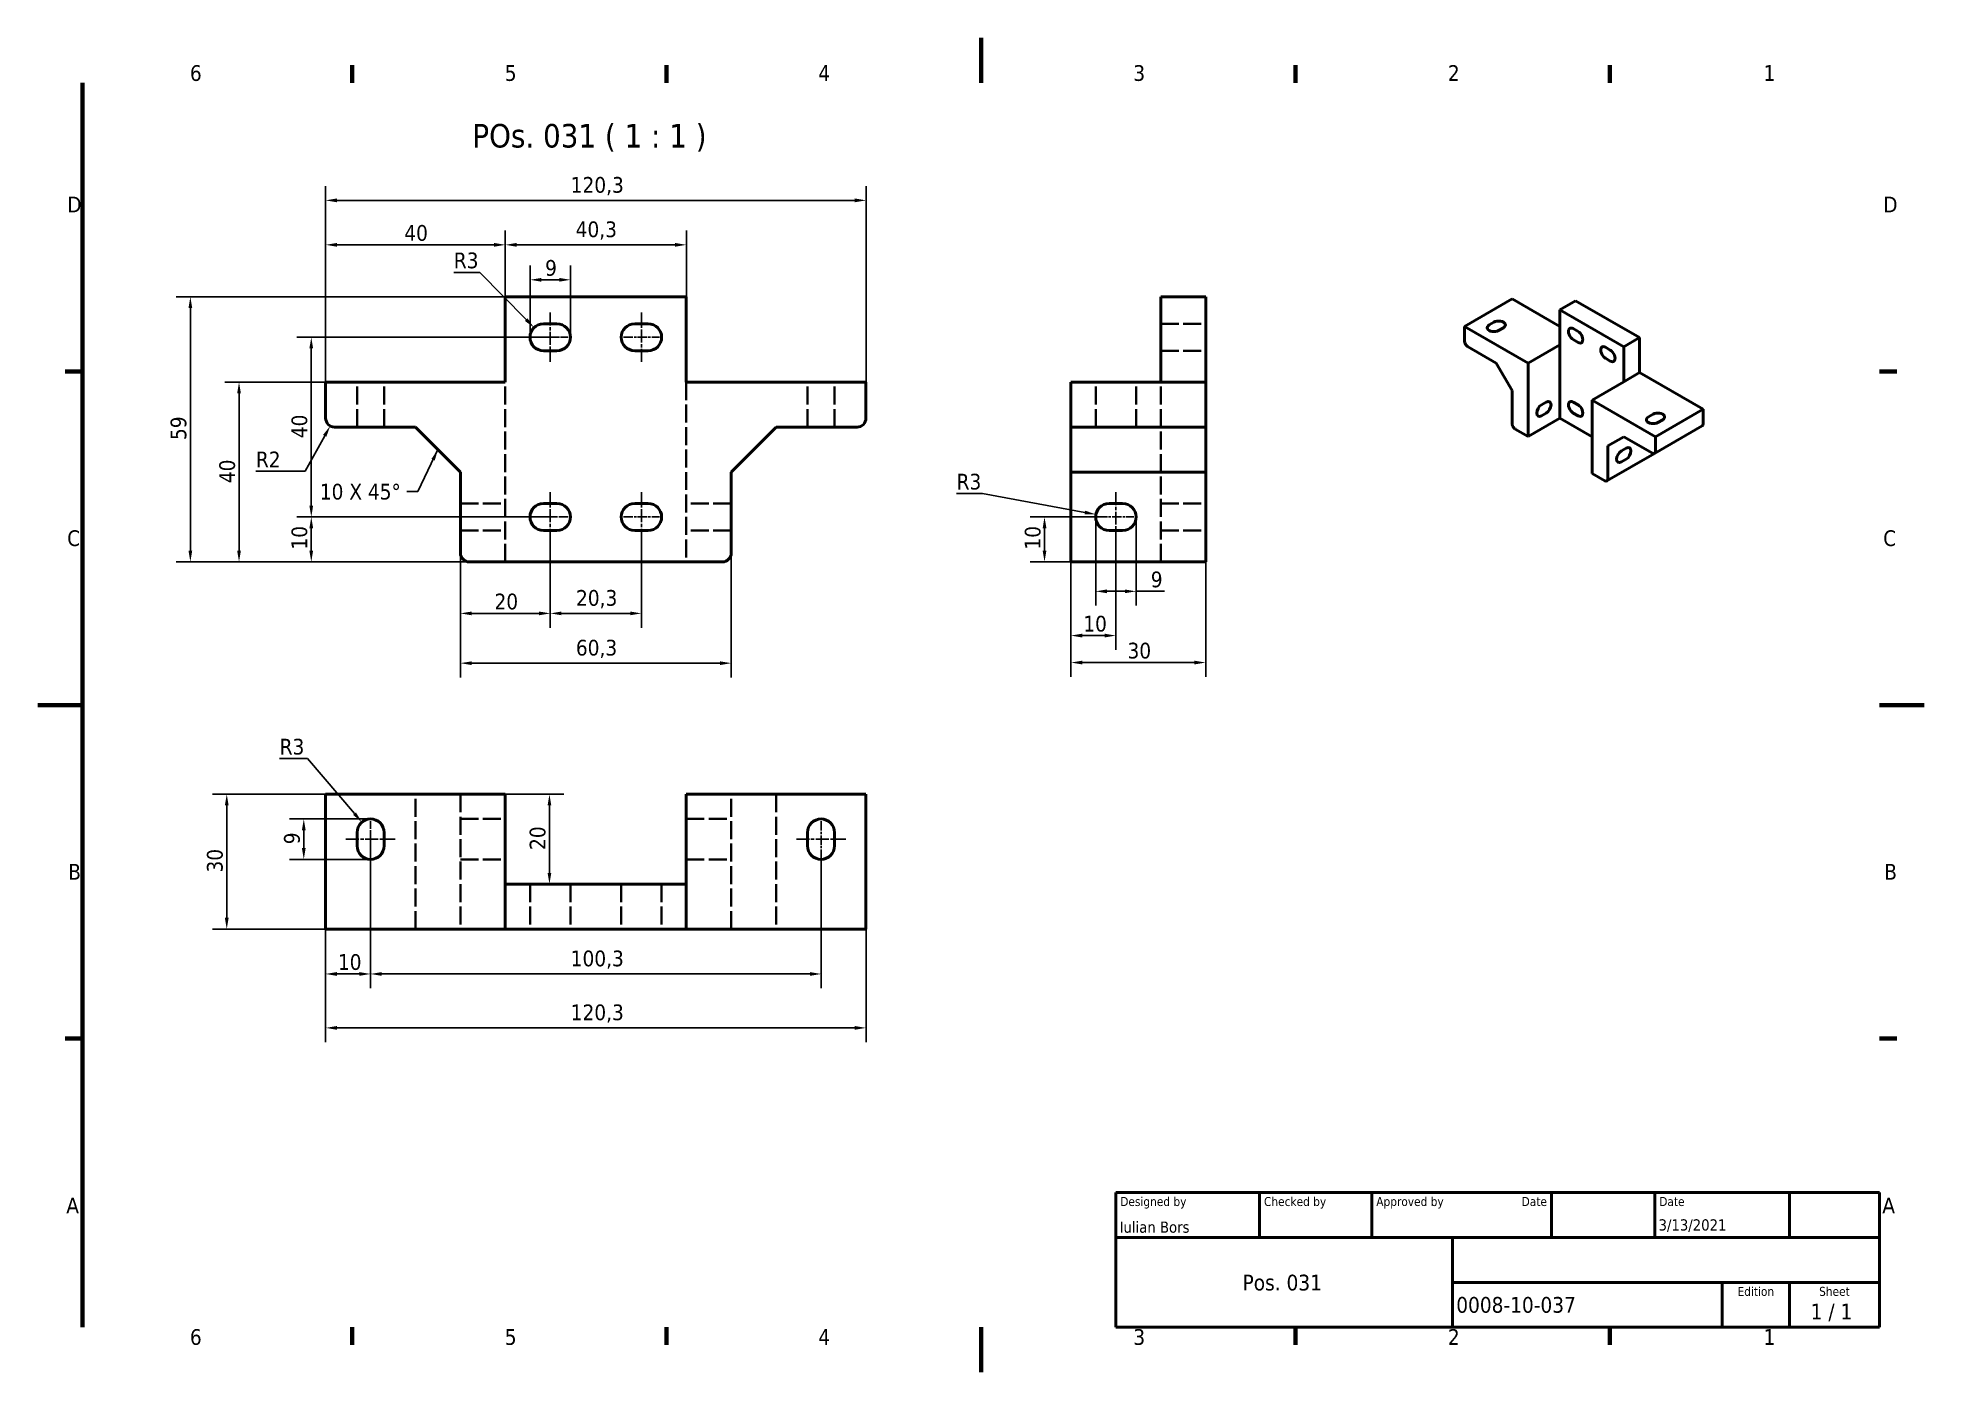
# Model space of a CAD drawing. Header units: millimetres. Extents: x 0 to 420, y 0 to 297.
import ezdxf
from ezdxf.enums import TextEntityAlignment as Align

# ---------------------------------------------------------------- set-up
doc = ezdxf.new("R2010")
doc.units = ezdxf.units.MM
doc.linetypes.add('CHAIN', pattern=[0.3543, 0.2362, -0.0295, 0.0591, -0.0295])
doc.linetypes.add('DASHED', pattern=[0.2068, 0.1655, -0.0413])
for name, color, linetype, lineweight in [('Border (ISO)', 7, 'Continuous', 70), ('Centerline (ISO)', 7, 'Continuous', 25), ('Dimension (ISO)', 7, 'Continuous', 25), ('Hidden (ISO)', 7, 'DASHED', 35), ('Symbol (ISO)', 7, 'Continuous', 25), ('Title (ISO)', 7, 'Continuous', 50), ('Visible (ISO)', 7, 'Continuous', 50)]:
    doc.layers.add(name, color=color, linetype=linetype, lineweight=lineweight)
doc.styles.add('Note Text (ISO)', font='tahoma.ttf')
doc.styles.add('Text Style39', font='tahoma.ttf')
doc.styles.add('Text Style41', font='tahoma.ttf')
doc.styles.add('Text Style45', font='tahoma.ttf')
doc.dimstyles.new('Default - Method 1b (ISO)', dxfattribs={"dimtxt": 3.5, "dimasz": 2.5, "dimexe": 3.175, "dimexo": 0, "dimgap": 0.762, "dimtad": 1, "dimtoh": 1, "dimrnd": 1e-08, "dimtxsty": 'Note Text (ISO)', "dimcen": 0.09, "dimdle": 10, "dimclrd": 256, "dimclre": 256, "dimclrt": 256, "dimazin": 2, "dimtfac": 1, "dimtmove": 0, "dimatfit": 3, "dimfxl": 0, "dimtolj": 1, "dimlwd": -1, "dimlwe": -1, "dimarcsym": 0})
doc.dimstyles.new('Default - Method 2b (ISO)$7', dxfattribs={"dimtxt": 3.5, "dimasz": 2.5, "dimexe": 3.175, "dimexo": 0, "dimgap": 0.762, "dimtad": 1, "dimtih": 1, "dimtoh": 1, "dimrnd": 1e-08, "dimtxsty": 'Note Text (ISO)', "dimcen": 0.09, "dimdle": 10, "dimclrd": 256, "dimclre": 256, "dimclrt": 256, "dimazin": 2, "dimtfac": 1, "dimtmove": 0, "dimatfit": 3, "dimfxl": 0, "dimtolj": 1, "dimlwd": -1, "dimlwe": -1, "dimarcsym": 0})

# ---------------------------------------------------------------- blocks, each defined once
blk = doc.blocks.new('Borders Default Border')
at = {"layer": 'Border (ISO)'}
for p, q in [((70, 287), (70, 290.9)), ((140, 287), (140, 290.9)), ((280, 287), (280, 290.9)), ((350, 287), (350, 290.9)), ((10, 222.75), (6.1, 222.75)), ((410, 222.75), (413.9, 222.75)), ((10, 74.25), (6.1, 74.25)), ((410, 74.25), (413.9, 74.25)), ((70, 10), (70, 6.1)), ((140, 10), (140, 6.1)), ((280, 10), (280, 6.1)), ((350, 10), (350, 6.1))]:
    blk.add_line(p, q, dxfattribs=at)
at = {"layer": 'Border (ISO)', "flags": 128}
for points in [[(210, 297), (210, 287)], [(10, 10), (10, 287)], [(0, 148.5), (10, 148.5)], [(420, 148.5), (410, 148.5)], [(210, 0), (210, 10)]]:
    blk.add_lwpolyline(points, dxfattribs=at)
at = {"layer": 'Border (ISO)', "char_height": 3.5, "attachment_point": 7, "style": 'Note Text (ISO)'}
for s, insert in [('6', (33.88, 287.33)), ('5', (103.98, 287.33)), ('4', (173.78, 287.4)), ('3', (243.91, 287.33)), ('2', (313.94, 287.4)), ('1', (384.21, 287.4)), ('D', (6.57, 258.13)), ('D', (410.87, 258.13)), ('C', (6.56, 183.81)), ('C', (410.86, 183.81)), ('B', (6.78, 109.63)), ('B', (411.08, 109.63)), ('A', (6.36, 35.38)), ('A', (410.66, 35.38)), ('6', (33.88, 6.03)), ('5', (103.98, 6.03)), ('4', (173.78, 6.1)), ('3', (243.91, 6.03)), ('2', (313.94, 6.1)), ('1', (384.21, 6.1))]:
    blk.add_mtext(s, dxfattribs=dict(at, insert=insert))
blk = doc.blocks.new('*D5')
at = {"layer": 'Defpoints', "color": 0}
for p in [(64.1, 128.64), (42.08, 98.64), (64.1, 98.64)]:
    blk.add_point(p, dxfattribs=at)
at = {"layer": 'Dimension (ISO)'}
for p, q in [((64.1, 128.64), (38.9, 128.64)), ((42.08, 126.14), (42.08, 101.14)), ((64.1, 98.64), (38.9, 98.64))]:
    blk.add_line(p, q, dxfattribs=at)
for points in [[(41.66, 126.14), (42.5, 126.14), (42.08, 128.64)], [(41.66, 101.14), (42.5, 101.14), (42.08, 98.64)]]:
    blk.add_solid(points, dxfattribs=at)
at = {"layer": 'Dimension (ISO)', "insert": (37.67, 111.22), "char_height": 3.5, "attachment_point": 1, "rotation": 90, "style": 'Note Text (ISO)'}
blk.add_mtext('\\A1;30', dxfattribs=at)
blk = doc.blocks.new('*D6')
at = {"layer": 'Defpoints', "color": 0}
for p in [(64.1, 98.64), (184.4, 98.64), (184.4, 76.64)]:
    blk.add_point(p, dxfattribs=at)
at = {"layer": 'Dimension (ISO)'}
for p, q in [((64.1, 98.64), (64.1, 73.47)), ((184.4, 98.64), (184.4, 73.47)), ((66.6, 76.64), (181.9, 76.64))]:
    blk.add_line(p, q, dxfattribs=at)
for points in [[(66.6, 77.06), (66.6, 76.22), (64.1, 76.64)], [(181.9, 77.06), (181.9, 76.22), (184.4, 76.64)]]:
    blk.add_solid(points, dxfattribs=at)
at = {"layer": 'Dimension (ISO)', "insert": (118.66, 81.85), "char_height": 3.5, "attachment_point": 1, "style": 'Note Text (ISO)'}
blk.add_mtext('\\A1;120,3', dxfattribs=at)
blk = doc.blocks.new('*D7')
at = {"layer": 'Defpoints', "color": 0}
for p in [(74.1, 120.14), (64.1, 98.64), (74.1, 88.64)]:
    blk.add_point(p, dxfattribs=at)
at = {"layer": 'Dimension (ISO)'}
for p, q in [((74.1, 120.14), (74.1, 85.47)), ((64.1, 98.64), (64.1, 85.47)), ((66.6, 88.64), (71.6, 88.64))]:
    blk.add_line(p, q, dxfattribs=at)
for points in [[(66.6, 89.06), (66.6, 88.22), (64.1, 88.64)], [(71.6, 89.06), (71.6, 88.22), (74.1, 88.64)]]:
    blk.add_solid(points, dxfattribs=at)
at = {"layer": 'Dimension (ISO)', "insert": (66.83, 93.05), "char_height": 3.5, "attachment_point": 1, "style": 'Note Text (ISO)'}
blk.add_mtext('\\A1;10', dxfattribs=at)
blk = doc.blocks.new('*D8')
at = {"layer": 'Defpoints', "color": 0}
for p in [(74.1, 120.14), (174.4, 114.64), (174.4, 88.64)]:
    blk.add_point(p, dxfattribs=at)
at = {"layer": 'Dimension (ISO)'}
for p, q in [((74.1, 120.14), (74.1, 85.47)), ((174.4, 114.64), (174.4, 85.47)), ((76.6, 88.64), (171.9, 88.64))]:
    blk.add_line(p, q, dxfattribs=at)
for points in [[(76.6, 89.06), (76.6, 88.22), (74.1, 88.64)], [(171.9, 89.06), (171.9, 88.22), (174.4, 88.64)]]:
    blk.add_solid(points, dxfattribs=at)
at = {"layer": 'Dimension (ISO)', "insert": (118.66, 93.85), "char_height": 3.5, "attachment_point": 1, "style": 'Note Text (ISO)'}
blk.add_mtext('\\A1;100,3', dxfattribs=at)
blk = doc.blocks.new('*D9')
at = {"layer": 'Defpoints', "color": 0}
for p in [(104.1, 128.64), (113.92, 108.64), (113.92, 108.64)]:
    blk.add_point(p, dxfattribs=at)
at = {"layer": 'Dimension (ISO)'}
for p, q in [((104.1, 128.64), (117.1, 128.64)), ((113.92, 126.14), (113.92, 111.14))]:
    blk.add_line(p, q, dxfattribs=at)
for points in [[(113.51, 126.14), (114.34, 126.14), (113.92, 128.64)], [(113.51, 111.14), (114.34, 111.14), (113.92, 108.64)]]:
    blk.add_solid(points, dxfattribs=at)
at = {"layer": 'Dimension (ISO)', "insert": (109.52, 116.24), "char_height": 3.5, "attachment_point": 1, "rotation": 90, "style": 'Note Text (ISO)'}
blk.add_mtext('\\A1;20', dxfattribs=at)
blk = doc.blocks.new('*D10')
at = {"layer": 'Defpoints', "color": 0}
for p in [(74.1, 123.14), (59.23, 114.14), (74.1, 114.14)]:
    blk.add_point(p, dxfattribs=at)
at = {"layer": 'Dimension (ISO)'}
for p, q in [((74.1, 123.14), (56.05, 123.14)), ((59.23, 120.64), (59.23, 116.64)), ((74.1, 114.14), (56.05, 114.14))]:
    blk.add_line(p, q, dxfattribs=at)
for points in [[(58.81, 120.64), (59.64, 120.64), (59.23, 123.14)], [(58.81, 116.64), (59.64, 116.64), (59.23, 114.14)]]:
    blk.add_solid(points, dxfattribs=at)
at = {"layer": 'Dimension (ISO)', "insert": (54.83, 117.51), "char_height": 3.5, "attachment_point": 1, "rotation": 90, "style": 'Note Text (ISO)'}
blk.add_mtext('\\A1;9', dxfattribs=at)
blk = doc.blocks.new('*D11')
at = {"layer": 'Defpoints', "color": 0}
for p in [(72.15, 122.42), (74.1, 120.14)]:
    blk.add_point(p, dxfattribs=at)
at = {"layer": 'Dimension (ISO)'}
for p, q in [((53.86, 136.57), (60.07, 136.57)), ((60.07, 136.57), (70.52, 124.32))]:
    blk.add_line(p, q, dxfattribs=at)
blk.add_solid([(70.84, 124.59), (70.21, 124.05), (72.15, 122.42)], dxfattribs=at)
at = {"layer": 'Dimension (ISO)', "insert": (53.86, 140.98), "char_height": 3.5, "attachment_point": 1, "style": 'Note Text (ISO)'}
blk.add_mtext('\\A1;R3', dxfattribs=at)
blk = doc.blocks.new('*D12')
at = {"layer": 'Defpoints', "color": 0}
for p in [(64.1, 220.35), (44.81, 180.35), (104.1, 180.35)]:
    blk.add_point(p, dxfattribs=at)
at = {"layer": 'Dimension (ISO)'}
for p, q in [((64.1, 220.35), (41.64, 220.35)), ((44.81, 217.85), (44.81, 182.85)), ((104.1, 180.35), (41.64, 180.35))]:
    blk.add_line(p, q, dxfattribs=at)
for points in [[(44.4, 217.85), (45.23, 217.85), (44.81, 220.35)], [(44.4, 182.85), (45.23, 182.85), (44.81, 180.35)]]:
    blk.add_solid(points, dxfattribs=at)
at = {"layer": 'Dimension (ISO)', "insert": (40.41, 197.87), "char_height": 3.5, "attachment_point": 1, "rotation": 90, "style": 'Note Text (ISO)'}
blk.add_mtext('\\A1;40', dxfattribs=at)
blk = doc.blocks.new('*D13')
at = {"layer": 'Defpoints', "color": 0}
for p in [(64.1, 250.91), (64.1, 220.35), (104.1, 220.35)]:
    blk.add_point(p, dxfattribs=at)
at = {"layer": 'Dimension (ISO)'}
for p, q in [((64.1, 220.35), (64.1, 254.09)), ((104.1, 220.35), (104.1, 254.09)), ((101.6, 250.91), (66.6, 250.91))]:
    blk.add_line(p, q, dxfattribs=at)
for points in [[(66.6, 251.33), (66.6, 250.49), (64.1, 250.91)], [(101.6, 251.33), (101.6, 250.49), (104.1, 250.91)]]:
    blk.add_solid(points, dxfattribs=at)
at = {"layer": 'Dimension (ISO)', "insert": (81.61, 255.32), "char_height": 3.5, "attachment_point": 1, "style": 'Note Text (ISO)'}
blk.add_mtext('\\A1;40', dxfattribs=at)
blk = doc.blocks.new('*D14')
at = {"layer": 'Defpoints', "color": 0}
for p in [(144.4, 250.91), (104.1, 239.35), (144.4, 239.35)]:
    blk.add_point(p, dxfattribs=at)
at = {"layer": 'Dimension (ISO)'}
for p, q in [((104.1, 239.35), (104.1, 254.09)), ((144.4, 239.35), (144.4, 254.09)), ((106.6, 250.91), (141.9, 250.91))]:
    blk.add_line(p, q, dxfattribs=at)
for points in [[(106.6, 251.33), (106.6, 250.49), (104.1, 250.91)], [(141.9, 251.33), (141.9, 250.49), (144.4, 250.91)]]:
    blk.add_solid(points, dxfattribs=at)
at = {"layer": 'Dimension (ISO)', "insert": (119.76, 256.12), "char_height": 3.5, "attachment_point": 1, "style": 'Note Text (ISO)'}
blk.add_mtext('\\A1;40,3', dxfattribs=at)
blk = doc.blocks.new('*D15')
at = {"layer": 'Defpoints', "color": 0}
for p in [(184.4, 260.81), (64.1, 220.35), (184.4, 220.35)]:
    blk.add_point(p, dxfattribs=at)
at = {"layer": 'Dimension (ISO)'}
for p, q in [((64.1, 220.35), (64.1, 263.98)), ((66.6, 260.81), (181.9, 260.81)), ((184.4, 220.35), (184.4, 263.98))]:
    blk.add_line(p, q, dxfattribs=at)
for points in [[(66.6, 261.23), (66.6, 260.39), (64.1, 260.81)], [(181.9, 261.23), (181.9, 260.39), (184.4, 260.81)]]:
    blk.add_solid(points, dxfattribs=at)
at = {"layer": 'Dimension (ISO)', "insert": (118.66, 266.01), "char_height": 3.5, "attachment_point": 1, "style": 'Note Text (ISO)'}
blk.add_mtext('\\A1;120,3', dxfattribs=at)
blk = doc.blocks.new('*D16')
at = {"layer": 'Defpoints', "color": 0}
for p in [(104.1, 239.35), (33.98, 180.35), (96.1, 180.35)]:
    blk.add_point(p, dxfattribs=at)
at = {"layer": 'Dimension (ISO)'}
for p, q in [((104.1, 239.35), (30.81, 239.35)), ((33.98, 236.85), (33.98, 182.85)), ((96.1, 180.35), (30.81, 180.35))]:
    blk.add_line(p, q, dxfattribs=at)
for points in [[(33.57, 236.85), (34.4, 236.85), (33.98, 239.35)], [(33.57, 182.85), (34.4, 182.85), (33.98, 180.35)]]:
    blk.add_solid(points, dxfattribs=at)
at = {"layer": 'Dimension (ISO)', "insert": (29.58, 207.47), "char_height": 3.5, "attachment_point": 1, "rotation": 90, "style": 'Note Text (ISO)'}
blk.add_mtext('\\A1;59', dxfattribs=at)
blk = doc.blocks.new('*D17')
at = {"layer": 'Defpoints', "color": 0}
for p in [(60.9, 190.35), (115.6, 190.35), (96.1, 180.35)]:
    blk.add_point(p, dxfattribs=at)
at = {"layer": 'Dimension (ISO)'}
for p, q in [((115.6, 190.35), (57.72, 190.35)), ((60.9, 182.85), (60.9, 187.85)), ((96.1, 180.35), (57.72, 180.35))]:
    blk.add_line(p, q, dxfattribs=at)
for points in [[(60.48, 187.85), (61.31, 187.85), (60.9, 190.35)], [(60.48, 182.85), (61.31, 182.85), (60.9, 180.35)]]:
    blk.add_solid(points, dxfattribs=at)
at = {"layer": 'Dimension (ISO)', "insert": (56.49, 183.09), "char_height": 3.5, "attachment_point": 1, "rotation": 90, "style": 'Note Text (ISO)'}
blk.add_mtext('\\A1;10', dxfattribs=at)
blk = doc.blocks.new('*D18')
at = {"layer": 'Defpoints', "color": 0}
for p in [(60.9, 230.35), (115.6, 230.35), (110.1, 190.35)]:
    blk.add_point(p, dxfattribs=at)
at = {"layer": 'Dimension (ISO)'}
for p, q in [((115.6, 230.35), (57.72, 230.35)), ((60.9, 192.85), (60.9, 227.85)), ((110.1, 190.35), (57.72, 190.35))]:
    blk.add_line(p, q, dxfattribs=at)
for points in [[(60.48, 227.85), (61.31, 227.85), (60.9, 230.35)], [(60.48, 192.85), (61.31, 192.85), (60.9, 190.35)]]:
    blk.add_solid(points, dxfattribs=at)
at = {"layer": 'Dimension (ISO)', "insert": (56.49, 207.87), "char_height": 3.5, "attachment_point": 1, "rotation": 90, "style": 'Note Text (ISO)'}
blk.add_mtext('\\A1;40', dxfattribs=at)
blk = doc.blocks.new('*D19')
at = {"layer": 'Defpoints', "color": 0}
for p in [(114.1, 184.85), (94.1, 182.35), (114.1, 168.89)]:
    blk.add_point(p, dxfattribs=at)
at = {"layer": 'Dimension (ISO)'}
for p, q in [((114.1, 184.85), (114.1, 165.71)), ((94.1, 182.35), (94.1, 165.71)), ((96.6, 168.89), (111.6, 168.89))]:
    blk.add_line(p, q, dxfattribs=at)
for points in [[(96.6, 169.3), (96.6, 168.47), (94.1, 168.89)], [(111.6, 169.3), (111.6, 168.47), (114.1, 168.89)]]:
    blk.add_solid(points, dxfattribs=at)
at = {"layer": 'Dimension (ISO)', "insert": (101.69, 173.29), "char_height": 3.5, "attachment_point": 1, "style": 'Note Text (ISO)'}
blk.add_mtext('\\A1;20', dxfattribs=at)
blk = doc.blocks.new('*D20')
at = {"layer": 'Defpoints', "color": 0}
for p in [(114.1, 184.85), (134.4, 184.85), (134.4, 168.89)]:
    blk.add_point(p, dxfattribs=at)
at = {"layer": 'Dimension (ISO)'}
for p, q in [((114.1, 184.85), (114.1, 165.71)), ((134.4, 184.85), (134.4, 165.71)), ((116.6, 168.89), (131.9, 168.89))]:
    blk.add_line(p, q, dxfattribs=at)
for points in [[(116.6, 169.3), (116.6, 168.47), (114.1, 168.89)], [(131.9, 169.3), (131.9, 168.47), (134.4, 168.89)]]:
    blk.add_solid(points, dxfattribs=at)
at = {"layer": 'Dimension (ISO)', "insert": (119.84, 174.09), "char_height": 3.5, "attachment_point": 1, "style": 'Note Text (ISO)'}
blk.add_mtext('\\A1;20,3', dxfattribs=at)
blk = doc.blocks.new('*D21')
at = {"layer": 'Defpoints', "color": 0}
for p in [(94.1, 182.35), (154.4, 182.35), (154.4, 157.81)]:
    blk.add_point(p, dxfattribs=at)
at = {"layer": 'Dimension (ISO)'}
for p, q in [((94.1, 182.35), (94.1, 154.63)), ((154.4, 182.35), (154.4, 154.63)), ((96.6, 157.81), (151.9, 157.81))]:
    blk.add_line(p, q, dxfattribs=at)
for points in [[(96.6, 158.22), (96.6, 157.39), (94.1, 157.81)], [(151.9, 158.22), (151.9, 157.39), (154.4, 157.81)]]:
    blk.add_solid(points, dxfattribs=at)
at = {"layer": 'Dimension (ISO)', "insert": (119.81, 163.01), "char_height": 3.5, "attachment_point": 1, "style": 'Note Text (ISO)'}
blk.add_mtext('\\A1;60,3', dxfattribs=at)
blk = doc.blocks.new('*D22')
at = {"layer": 'Defpoints', "color": 0}
for p in [(118.6, 243.13), (109.6, 230.35), (118.6, 230.35)]:
    blk.add_point(p, dxfattribs=at)
at = {"layer": 'Dimension (ISO)'}
for p, q in [((109.6, 230.35), (109.6, 246.3)), ((118.6, 230.35), (118.6, 246.3)), ((112.1, 243.13), (116.1, 243.13))]:
    blk.add_line(p, q, dxfattribs=at)
for points in [[(112.1, 243.54), (112.1, 242.71), (109.6, 243.13)], [(116.1, 243.54), (116.1, 242.71), (118.6, 243.13)]]:
    blk.add_solid(points, dxfattribs=at)
at = {"layer": 'Dimension (ISO)', "insert": (112.96, 247.53), "char_height": 3.5, "attachment_point": 1, "style": 'Note Text (ISO)'}
blk.add_mtext('\\A1;9', dxfattribs=at)
blk = doc.blocks.new('*D23')
at = {"layer": 'Defpoints', "color": 0}
for p in [(110.49, 232.49), (112.6, 230.35)]:
    blk.add_point(p, dxfattribs=at)
at = {"layer": 'Dimension (ISO)'}
for p, q in [((92.63, 244.79), (98.4, 244.79)), ((98.4, 244.79), (108.74, 234.27))]:
    blk.add_line(p, q, dxfattribs=at)
blk.add_solid([(109.04, 234.57), (108.44, 233.98), (110.49, 232.49)], dxfattribs=at)
at = {"layer": 'Dimension (ISO)', "insert": (92.63, 249.2), "char_height": 3.5, "attachment_point": 1, "style": 'Note Text (ISO)'}
blk.add_mtext('\\A1;R3', dxfattribs=at)
blk = doc.blocks.new('*D24')
at = {"layer": 'Defpoints', "color": 0}
for p in [(65.12, 210.61), (66.1, 212.35)]:
    blk.add_point(p, dxfattribs=at)
at = {"layer": 'Dimension (ISO)'}
for p, q in [((59.51, 200.57), (63.9, 208.42)), ((48.57, 200.57), (59.51, 200.57))]:
    blk.add_line(p, q, dxfattribs=at)
blk.add_solid([(63.54, 208.63), (64.26, 208.22), (65.12, 210.61)], dxfattribs=at)
at = {"layer": 'Dimension (ISO)', "insert": (48.57, 204.9), "char_height": 3.5, "attachment_point": 1, "style": 'Note Text (ISO)'}
blk.add_mtext('\\A1;R2', dxfattribs=at)
blk = doc.blocks.new('*D25')
at = {"layer": 'Defpoints', "color": 0}
for p in [(240.03, 184.85), (230.03, 182.35), (240.03, 163.95)]:
    blk.add_point(p, dxfattribs=at)
at = {"layer": 'Dimension (ISO)'}
for p, q in [((240.03, 184.85), (240.03, 160.77)), ((230.03, 182.35), (230.03, 160.77)), ((232.53, 163.95), (237.53, 163.95))]:
    blk.add_line(p, q, dxfattribs=at)
for points in [[(232.53, 164.37), (232.53, 163.53), (230.03, 163.95)], [(237.53, 164.37), (237.53, 163.53), (240.03, 163.95)]]:
    blk.add_solid(points, dxfattribs=at)
at = {"layer": 'Dimension (ISO)', "insert": (232.77, 168.35), "char_height": 3.5, "attachment_point": 1, "style": 'Note Text (ISO)'}
blk.add_mtext('\\A1;10', dxfattribs=at)
blk = doc.blocks.new('*D26')
at = {"layer": 'Defpoints', "color": 0}
for p in [(236.03, 190.35), (224.14, 180.35), (230.03, 180.35)]:
    blk.add_point(p, dxfattribs=at)
at = {"layer": 'Dimension (ISO)'}
for p, q in [((236.03, 190.35), (220.97, 190.35)), ((224.14, 187.85), (224.14, 182.85)), ((230.03, 180.35), (220.97, 180.35))]:
    blk.add_line(p, q, dxfattribs=at)
for points in [[(223.73, 187.85), (224.56, 187.85), (224.14, 190.35)], [(223.73, 182.85), (224.56, 182.85), (224.14, 180.35)]]:
    blk.add_solid(points, dxfattribs=at)
at = {"layer": 'Dimension (ISO)', "insert": (219.74, 183.09), "char_height": 3.5, "attachment_point": 1, "rotation": 90, "style": 'Note Text (ISO)'}
blk.add_mtext('\\A1;10', dxfattribs=at)
blk = doc.blocks.new('*D27')
at = {"layer": 'Defpoints', "color": 0}
for p in [(230.03, 182.35), (260.03, 182.35), (260.03, 157.95)]:
    blk.add_point(p, dxfattribs=at)
at = {"layer": 'Dimension (ISO)'}
for p, q in [((230.03, 182.35), (230.03, 154.77)), ((260.03, 182.35), (260.03, 154.77)), ((232.53, 157.95), (257.53, 157.95))]:
    blk.add_line(p, q, dxfattribs=at)
for points in [[(232.53, 158.36), (232.53, 157.53), (230.03, 157.95)], [(257.53, 158.36), (257.53, 157.53), (260.03, 157.95)]]:
    blk.add_solid(points, dxfattribs=at)
at = {"layer": 'Dimension (ISO)', "insert": (242.62, 162.36), "char_height": 3.5, "attachment_point": 1, "style": 'Note Text (ISO)'}
blk.add_mtext('\\A1;30', dxfattribs=at)
blk = doc.blocks.new('*D28')
at = {"layer": 'Defpoints', "color": 0}
for p in [(235.53, 190.35), (244.53, 190.35), (244.53, 173.8)]:
    blk.add_point(p, dxfattribs=at)
at = {"layer": 'Dimension (ISO)'}
for p, q in [((235.53, 190.35), (235.53, 170.62)), ((244.53, 190.35), (244.53, 170.62)), ((238.03, 173.8), (242.03, 173.8)), ((244.53, 173.8), (250.83, 173.8))]:
    blk.add_line(p, q, dxfattribs=at)
for points in [[(238.03, 174.21), (238.03, 173.38), (235.53, 173.8)], [(242.03, 174.21), (242.03, 173.38), (244.53, 173.8)]]:
    blk.add_solid(points, dxfattribs=at)
at = {"layer": 'Dimension (ISO)', "insert": (247.8, 178.2), "char_height": 3.5, "attachment_point": 1, "style": 'Note Text (ISO)'}
blk.add_mtext('\\A1;9', dxfattribs=at)
blk = doc.blocks.new('*D29')
at = {"layer": 'Defpoints', "color": 0}
for p in [(235.58, 190.9), (238.53, 190.35)]:
    blk.add_point(p, dxfattribs=at)
at = {"layer": 'Dimension (ISO)'}
for p, q in [((204.57, 195.56), (210.32, 195.56)), ((210.32, 195.56), (233.12, 191.35))]:
    blk.add_line(p, q, dxfattribs=at)
blk.add_solid([(233.2, 191.76), (233.05, 190.94), (235.58, 190.9)], dxfattribs=at)
at = {"layer": 'Dimension (ISO)', "insert": (204.57, 199.96), "char_height": 3.5, "attachment_point": 1, "style": 'Note Text (ISO)'}
blk.add_mtext('\\A1;R3', dxfattribs=at)
blk = doc.blocks.new('Title Blocks I.A.B')
at = {"layer": 'Title (ISO)'}
for p, q in [((270.07, 130), (100.07, 130)), ((100.07, 130), (100.07, 100)), ((132.07, 120), (132.07, 130)), ((157.07, 120), (157.07, 130)), ((197.07, 120), (197.07, 130)), ((220.07, 120), (220.07, 130)), ((250.07, 120), (250.07, 130)), ((270.07, 100), (270.07, 130)), ((100.07, 120), (270.07, 120)), ((175.07, 120), (175.07, 100)), ((270.07, 110), (175.07, 110)), ((235.07, 100), (235.07, 110)), ((250.07, 100), (250.07, 110)), ((100.07, 100), (270.07, 100))]:
    blk.add_line(p, q, dxfattribs=at)
at = {"layer": 'Title (ISO)', "style": 'Text Style41'}
for s, p in [('Designed by', (101.07, 129)), ('Checked by', (133.07, 129)), ('Approved by', (158.07, 129)), ('Date', (221.07, 129))]:
    blk.add_text(s, height=2, dxfattribs=at).set_placement(p, align=Align.TOP_LEFT)
blk.add_text('Date', height=2, dxfattribs=at).set_placement((196.07, 129), align=Align.TOP_RIGHT)
for s, p in [('Edition', (242.57, 109)), ('Sheet', (260.07, 109))]:
    blk.add_text(s, height=2, dxfattribs=at).set_placement(p, align=Align.TOP_CENTER)
at = {"layer": 'Title (ISO)', "style": 'Note Text (ISO)'}
blk.add_text('1 / 1 ', height=3.5, dxfattribs=at).set_placement((260.07, 103.5), align=Align.MIDDLE_CENTER)
at = {"layer": 'Title (ISO)'}
for tag, p, height, style in [('AUTHOR_001', (100.92, 121.05), 2.5, 'Text Style39'), ('CREATION_DATE_001', (220.91, 121.54), 2.5, 'Text Style39'), ('COMPANY_001', (128.3, 108.21), 3.5, 'Note Text (ISO)'), ('PART_NUMBER_001', (175.88, 103.25), 3.5, 'Note Text (ISO)')]:
    blk.add_attdef(tag, p, '', height=height, dxfattribs=dict(at, style=style))
at = {"layer": 'Title (ISO)', "style": 'Text Style39'}
for tag, p in [('CHECKED_BY', (133.07, 121)), ('ENG_APPROVED_BY', (158.07, 121))]:
    blk.add_attdef(tag, text='', height=2.5, dxfattribs=at).set_placement(p, align=Align.BOTTOM_LEFT)
blk.add_attdef('ENG_APPROVAL_DATE', text='', height=2.5, dxfattribs=at).set_placement((196.07, 121), align=Align.BOTTOM_RIGHT)
at = {"layer": 'Title (ISO)', "style": 'Note Text (ISO)'}
for tag, p in [('TITLE', (222.57, 115)), ('REVISION_NUMBER', (242.57, 103.5))]:
    blk.add_attdef(tag, text='', height=3.5, dxfattribs=at).set_placement(p, align=Align.MIDDLE_CENTER)

msp = doc.modelspace()

# ---------------------------------------------------------------- linework, layer by layer
at = {"layer": 'Centerline (ISO)', "linetype": 'CHAIN', "ltscale": 12.223182}
for p, q in [((114.0965, 235.8521), (114.0965, 224.8521)), ((134.3965, 224.8521), (134.3965, 235.8521)), ((114.0965, 184.8521), (114.0965, 195.8521)), ((134.3965, 184.8521), (134.3965, 195.8521)), ((240.0335, 195.8521), (240.0335, 184.8521)), ((68.5965, 118.6408), (79.5965, 118.6408)), ((168.8965, 118.6408), (179.8965, 118.6408))]:
    msp.add_line(p, q, dxfattribs=at)
at = {"layer": 'Centerline (ISO)', "linetype": 'CHAIN', "ltscale": 8.88956}
for p, q in [((110.0965, 230.3521), (118.0965, 230.3521)), ((130.3965, 230.3521), (138.3965, 230.3521)), ((118.0965, 190.3521), (110.0965, 190.3521)), ((130.3965, 190.3521), (138.3965, 190.3521)), ((236.0335, 190.3521), (244.0335, 190.3521)), ((74.0965, 114.6408), (74.0965, 122.6408)), ((174.3965, 122.6408), (174.3965, 114.6408))]:
    msp.add_line(p, q, dxfattribs=at)
at = {"layer": 'Hidden (ISO)', "ltscale": 24.17795}
for p, q in [((250.0335, 233.3521), (260.0335, 233.3521)), ((250.0335, 227.3521), (260.0335, 227.3521)), ((71.0965, 210.3521), (71.0965, 220.3521)), ((77.0965, 210.3521), (77.0965, 220.3521)), ((104.0965, 180.3521), (104.0965, 220.3521)), ((144.3965, 220.3521), (144.3965, 180.3521)), ((171.3965, 210.3521), (171.3965, 220.3521)), ((177.3965, 210.3521), (177.3965, 220.3521)), ((235.5335, 210.3521), (235.5335, 220.3521)), ((244.5335, 210.3521), (244.5335, 220.3521)), ((250.0335, 180.3521), (250.0335, 220.3521)), ((94.0965, 193.3521), (104.0965, 193.3521)), ((154.3965, 193.3521), (144.3965, 193.3521)), ((250.0335, 193.3521), (260.0335, 193.3521)), ((94.0965, 187.3521), (104.0965, 187.3521)), ((154.3965, 187.3521), (144.3965, 187.3521)), ((250.0335, 187.3521), (260.0335, 187.3521)), ((84.0965, 98.6408), (84.0965, 128.6408)), ((94.0965, 128.6408), (94.0965, 98.6408)), ((154.3965, 98.6408), (154.3965, 128.6408)), ((164.3965, 128.6408), (164.3965, 98.6408)), ((94.0965, 123.1408), (104.0965, 123.1408)), ((144.3965, 123.1408), (154.3965, 123.1408)), ((94.0965, 114.1408), (104.0965, 114.1408)), ((144.3965, 114.1408), (154.3965, 114.1408)), ((109.5965, 108.6408), (109.5965, 98.6408)), ((118.5965, 108.6408), (118.5965, 98.6408)), ((129.8965, 108.6408), (129.8965, 98.6408)), ((138.8965, 108.6408), (138.8965, 98.6408))]:
    msp.add_line(p, q, dxfattribs=at)
at = {"layer": 'Visible (ISO)'}
for p, q in [((144.3965, 239.3521), (104.0965, 239.3521)), ((104.0965, 239.3521), (104.0965, 220.3521)), ((144.3965, 220.3521), (144.3965, 239.3521)), ((250.0335, 239.3521), (250.0335, 220.3521)), ((250.0335, 239.3521), (260.0335, 239.3521)), ((260.0335, 239.3521), (260.0335, 220.3521)), ((317.6382, 232.7669), (328.2448, 238.8906)), ((328.2448, 238.8906), (338.8514, 232.7669)), ((338.8514, 236.4411), (342.3869, 238.4824)), ((338.8514, 236.4411), (353.0996, 228.2149)), ((338.8514, 228.6844), (338.8514, 236.4411)), ((342.3869, 238.4824), (356.6351, 230.2562)), ((112.5965, 233.3521), (115.5965, 233.3521)), ((132.8965, 233.3521), (135.8965, 233.3521)), ((317.6382, 232.7669), (317.6382, 229.5009)), ((331.7803, 224.6019), (317.6382, 232.7669)), ((323.1183, 233.0731), (324.1789, 233.6855)), ((326.3003, 232.4607), (325.2396, 231.8483)), ((341.8566, 232.2566), (342.9173, 231.6442)), ((115.5965, 227.3521), (112.5965, 227.3521)), ((135.8965, 227.3521), (132.8965, 227.3521)), ((318.3453, 228.2762), (324.7093, 224.6019)), ((331.7803, 224.6019), (338.8514, 228.6844)), ((338.8514, 228.6844), (338.8514, 212.3545)), ((342.9173, 229.1947), (341.8566, 229.8071)), ((349.0337, 228.1129), (350.0944, 227.5005)), ((353.0996, 228.2149), (356.6351, 230.2562)), ((353.0996, 228.2149), (353.0996, 220.4582)), ((356.6351, 230.2562), (356.6351, 222.4995)), ((328.2448, 218.4782), (324.7093, 224.6019)), ((331.7803, 208.272), (331.7803, 224.6019)), ((350.0944, 225.051), (349.0337, 225.6634)), ((104.0965, 220.3521), (64.0965, 220.3521)), ((64.0965, 220.3521), (64.0965, 212.3521)), ((184.3965, 220.3521), (144.3965, 220.3521)), ((184.3965, 212.3521), (184.3965, 220.3521)), ((230.0335, 220.3521), (260.0335, 220.3521)), ((230.0335, 220.3521), (230.0335, 212.3521)), ((260.0335, 220.3521), (260.0335, 212.3521)), ((328.2448, 218.4782), (328.2448, 211.1297)), ((346.0285, 216.3757), (353.0996, 220.4582)), ((353.0996, 220.4582), (356.6351, 222.4995)), ((356.6351, 222.4995), (370.7773, 214.3345)), ((334.7855, 215.3143), (335.8462, 215.9267)), ((341.8566, 215.9267), (342.9173, 215.3143)), ((346.0285, 216.3757), (360.1707, 208.2108)), ((346.0285, 200.0458), (346.0285, 216.3757)), ((360.1707, 208.2108), (370.7773, 214.3345)), ((370.7773, 214.3345), (370.7773, 211.0685)), ((66.0965, 210.3521), (84.0965, 210.3521)), ((84.0965, 210.3521), (94.0965, 200.3521)), ((154.3965, 200.3521), (164.3965, 210.3521)), ((164.3965, 210.3521), (182.3965, 210.3521)), ((230.0335, 210.3521), (230.0335, 212.3521)), ((230.0335, 210.3521), (260.0335, 210.3521)), ((230.0335, 210.3521), (230.0335, 200.3521)), ((260.0335, 212.3521), (260.0335, 210.3521)), ((260.0335, 210.3521), (260.0335, 200.3521)), ((331.7803, 208.272), (338.8514, 212.3545)), ((335.8462, 213.4772), (334.7855, 212.8648)), ((346.0285, 208.2108), (338.8514, 212.3545)), ((342.9173, 212.8648), (341.8566, 213.4772)), ((358.5797, 212.5994), (359.6404, 213.2118)), ((359.9636, 204.487), (370.5702, 210.6107)), ((361.7617, 211.9871), (360.701, 211.3747)), ((328.9519, 209.905), (331.7803, 208.272)), ((353.0996, 208.2108), (349.5641, 206.1695)), ((349.5641, 206.1695), (349.5641, 198.8211)), ((359.4636, 204.5365), (353.0996, 208.2108)), ((360.1707, 208.2108), (360.1707, 204.9448)), ((349.357, 198.3633), (359.9636, 204.487)), ((352.5693, 205.0468), (353.6299, 205.6592)), ((353.6299, 203.2097), (352.5693, 202.5973)), ((94.0965, 200.3521), (94.0965, 182.3521)), ((154.3965, 182.3521), (154.3965, 200.3521)), ((230.0335, 200.3521), (230.0335, 182.3521)), ((230.0335, 200.3521), (260.0335, 200.3521)), ((260.0335, 200.3521), (260.0335, 182.3521)), ((348.857, 198.4128), (346.0285, 200.0458)), ((112.5965, 193.3521), (115.5965, 193.3521)), ((132.8965, 193.3521), (135.8965, 193.3521)), ((238.5335, 193.3521), (241.5335, 193.3521)), ((115.5965, 187.3521), (112.5965, 187.3521)), ((135.8965, 187.3521), (132.8965, 187.3521)), ((241.5335, 187.3521), (238.5335, 187.3521)), ((230.0335, 180.3521), (230.0335, 182.3521)), ((260.0335, 182.3521), (260.0335, 180.3521)), ((96.0965, 180.3521), (152.3965, 180.3521)), ((230.0335, 180.3521), (260.0335, 180.3521)), ((64.0965, 128.6408), (64.0965, 98.6408)), ((104.0965, 128.6408), (64.0965, 128.6408)), ((104.0965, 128.6408), (104.0965, 108.6408)), ((144.3965, 128.6408), (144.3965, 108.6408)), ((144.3965, 128.6408), (184.3965, 128.6408)), ((184.3965, 128.6408), (184.3965, 98.6408)), ((71.0965, 117.1408), (71.0965, 120.1408)), ((77.0965, 120.1408), (77.0965, 117.1408)), ((171.3965, 117.1408), (171.3965, 120.1408)), ((177.3965, 120.1408), (177.3965, 117.1408)), ((144.3965, 108.6408), (104.0965, 108.6408)), ((104.0965, 108.6408), (104.0965, 98.6408)), ((144.3965, 108.6408), (144.3965, 98.6408)), ((104.0965, 98.6408), (64.0965, 98.6408)), ((144.3965, 98.6408), (104.0965, 98.6408)), ((184.3965, 98.6408), (144.3965, 98.6408))]:
    msp.add_line(p, q, dxfattribs=at)
for centre, radius, start, end in [((112.5965, 230.3521), 3, 90, 270), ((115.5965, 230.3521), 3, 270, 90), ((132.8965, 230.3521), 3, 90, 270), ((135.8965, 230.3521), 3, 270, 90), ((66.0965, 212.3521), 2, 180, 270), ((182.3965, 212.3521), 2, 270, 0), ((112.5965, 190.3521), 3, 90, 270), ((115.5965, 190.3521), 3, 270, 90), ((132.8965, 190.3521), 3, 90, 270), ((135.8965, 190.3521), 3, 270, 90), ((238.5335, 190.3521), 3, 90, 270), ((241.5335, 190.3521), 3, 270, 90), ((96.0965, 182.3521), 2, 180, 270), ((152.3965, 182.3521), 2, 270, 0), ((74.0965, 120.1408), 3, 0, 180), ((174.3965, 120.1408), 3, 0, 180), ((74.0965, 117.1408), 3, 180, 0), ((174.3965, 117.1408), 3, 180, 0)]:
    msp.add_arc(centre, radius, start, end, dxfattribs=at)
for centre, major_axis, start_param, end_param in [((324.1789, 232.4607), (-1.5, 0), 5.49778714, 8.6393798), ((325.2396, 233.0731), (1.5, 0), 5.49778714, 8.6393798), ((341.8566, 231.0318), (-0.75, 1.299), 5.49778714, 8.6393798), ((342.9173, 230.4195), (0.75, -1.299), 5.49778714, 8.6393798), ((318.3453, 229.0927), (-0.5, 0.866), 0.78539816, 2.35619449), ((349.0337, 226.8881), (-0.75, 1.299), 5.49778714, 8.6393798), ((350.0944, 226.2757), (0.75, -1.299), 5.49778714, 8.6393798), ((334.7855, 214.0895), (-0.75, -1.299), 3.92699082, 7.06858347), ((335.8462, 214.7019), (0.75, 1.299), 3.92699082, 7.06858347), ((341.8566, 214.7019), (-0.75, 1.299), 5.49778714, 8.6393798), ((342.9173, 214.0895), (0.75, -1.299), 5.49778714, 8.6393798), ((328.9519, 210.7215), (-0.5, 0.866), 0.78539816, 2.35619449), ((359.6404, 211.9871), (-1.5, 0), 5.49778714, 8.6393798), ((360.701, 212.5994), (1.5, 0), 5.49778714, 8.6393798), ((370.0702, 211.4767), (0.5, -0.866), 0, 0.78539816), ((353.6299, 204.4345), (0.75, 1.299), 3.92699082, 7.06858347), ((352.5693, 203.8221), (-0.75, -1.299), 3.92699082, 7.06858347), ((359.4636, 205.353), (0.5, -0.866), 5.49778714, 7.06858347), ((348.857, 199.2293), (0.5, -0.866), 5.49778714, 7.06858347)]:
    msp.add_ellipse(centre, major_axis=major_axis, ratio=0.57735027, start_param=start_param, end_param=end_param, dxfattribs=at)

# ---------------------------------------------------------------- block references
msp.add_blockref('Borders Default Border', (0, 0))
msp.add_blockref('Title Blocks I.A.B', (139.9286, -90)).add_auto_attribs({'PART_NUMBER_001': '0008-10-037', 'COMPANY_001': 'Pos. 031', 'AUTHOR_001': 'Iulian Bors', 'CREATION_DATE_001': '3/13/2021'})

# ---------------------------------------------------------------- texts
at = {"layer": 'Symbol (ISO)'}
for s, insert, char_height, attachment_point, style in [('POs. 031 ( 1 : 1 )', (96.7597, 271.6227), 5.24, 7, 'Text Style45'), ('10 X 45°', (62.8035, 197.7336), 3.5, 1, 'Note Text (ISO)')]:
    msp.add_mtext(s, dxfattribs=dict(at, insert=insert, char_height=char_height, attachment_point=attachment_point, style=style))

# ---------------------------------------------------------------- dimensions: what is measured, and where the dimension line sits
at = {"layer": 'Dimension (ISO)'}
for base, p1, p2, angle, override, picture, middle in [((184.3965, 260.8093), (64.0965, 220.3521), (184.3965, 220.3521), 180, {"dimgap": 0.762, "dimtoh": 0, "dimdec": 2, "dimtol": 0, "dimlim": 0, "dimtp": 0, "dimtm": 0, "dimtdec": 2, "dimtofl": 0, "dimatfit": 1}, '*D15', (124.2465, 260.8093)), ((64.0965, 250.9117), (104.0965, 220.3521), (64.0965, 220.3521), 180, {"dimgap": 0.762, "dimtoh": 0, "dimdec": 2, "dimtol": 0, "dimlim": 0, "dimtp": 0, "dimtm": 0, "dimtdec": 2, "dimtofl": 0, "dimatfit": 1}, '*D13', (84.0965, 250.9117)), ((144.3965, 250.9117), (104.0965, 239.3521), (144.3965, 239.3521), 180, {"dimgap": 0.762, "dimtoh": 0, "dimdec": 2, "dimtol": 0, "dimlim": 0, "dimtp": 0, "dimtm": 0, "dimtdec": 2, "dimtofl": 0, "dimatfit": 1}, '*D14', (124.2465, 250.9117)), ((118.5965, 243.1267), (109.5965, 230.3521), (118.5965, 230.3521), 180, {"dimgap": 0.762, "dimtoh": 0, "dimdec": 2, "dimtol": 0, "dimlim": 0, "dimtp": 0, "dimtm": 0, "dimtdec": 2, "dimtofl": 0, "dimatfit": 1}, '*D22', (114.0965, 243.1267)), ((33.9837, 180.3521), (104.0965, 239.3521), (96.0965, 180.3521), 90, {"dimgap": 0.762, "dimtoh": 0, "dimdec": 2, "dimtol": 0, "dimlim": 0, "dimtp": 0, "dimtm": 0, "dimtdec": 2, "dimtofl": 0, "dimatfit": 1}, '*D16', (33.9837, 209.8521)), ((60.8953, 230.3521), (110.0965, 190.3521), (115.5965, 230.3521), 90, {"dimgap": 0.762, "dimtoh": 0, "dimdec": 2, "dimtol": 0, "dimlim": 0, "dimtp": 0, "dimtm": 0, "dimtdec": 2, "dimtofl": 0, "dimatfit": 1}, '*D18', (60.8953, 210.3521)), ((44.8128, 180.3521), (64.0965, 220.3521), (104.0965, 180.3521), 90, {"dimgap": 0.762, "dimtoh": 0, "dimdec": 2, "dimtol": 0, "dimlim": 0, "dimtp": 0, "dimtm": 0, "dimtdec": 2, "dimtofl": 0, "dimatfit": 1}, '*D12', (44.8128, 200.3521)), ((60.8953, 190.3521), (96.0965, 180.3521), (115.5965, 190.3521), 270, {"dimgap": 0.762, "dimtoh": 0, "dimdec": 2, "dimtol": 0, "dimlim": 0, "dimtp": 0, "dimtm": 0, "dimtdec": 2, "dimtofl": 0, "dimatfit": 1}, '*D17', (60.8953, 185.3521)), ((224.1439, 180.3521), (236.0335, 190.3521), (230.0335, 180.3521), 270, {"dimgap": 0.762, "dimtoh": 0, "dimdec": 2, "dimtol": 0, "dimlim": 0, "dimtp": 0, "dimtm": 0, "dimtdec": 2, "dimtofl": 0, "dimatfit": 1}, '*D26', (224.1439, 185.3521)), ((244.5335, 173.7978), (235.5335, 190.3521), (244.5335, 190.3521), 180, {"dimgap": 0.762, "dimtoh": 0, "dimdec": 2, "dimtol": 0, "dimlim": 0, "dimtp": 0, "dimtm": 0, "dimtdec": 2, "dimtofl": 0, "dimatfit": 2}, '*D28', (248.9308, 173.7978)), ((114.0965, 168.8858), (94.0965, 182.3521), (114.0965, 184.8521), 180, {"dimgap": 0.762, "dimtoh": 0, "dimdec": 2, "dimtol": 0, "dimlim": 0, "dimtp": 0, "dimtm": 0, "dimtdec": 2, "dimtofl": 0, "dimatfit": 1}, '*D19', (104.0965, 168.8858)), ((240.0335, 163.949), (230.0335, 182.3521), (240.0335, 184.8521), 180, {"dimgap": 0.762, "dimtoh": 0, "dimdec": 2, "dimtol": 0, "dimlim": 0, "dimtp": 0, "dimtm": 0, "dimtdec": 2, "dimtofl": 0, "dimatfit": 1}, '*D25', (235.0335, 163.949)), ((154.3965, 157.8076), (94.0965, 182.3521), (154.3965, 182.3521), 180, {"dimgap": 0.762, "dimtoh": 0, "dimdec": 2, "dimtol": 0, "dimlim": 0, "dimtp": 0, "dimtm": 0, "dimtdec": 2, "dimtofl": 0, "dimatfit": 1}, '*D21', (124.2465, 157.8076)), ((260.0335, 157.9473), (230.0335, 182.3521), (260.0335, 182.3521), 180, {"dimgap": 0.762, "dimtoh": 0, "dimdec": 2, "dimtol": 0, "dimlim": 0, "dimtp": 0, "dimtm": 0, "dimtdec": 2, "dimtofl": 0, "dimatfit": 1}, '*D27', (245.0335, 157.9473)), ((42.0791, 98.6408), (64.0965, 128.6408), (64.0965, 98.6408), 90, {"dimgap": 0.762, "dimtoh": 0, "dimdec": 2, "dimtol": 0, "dimlim": 0, "dimtp": 0, "dimtm": 0, "dimtdec": 2, "dimtofl": 0, "dimatfit": 1}, '*D5', (42.0791, 113.6408)), ((113.9241, 108.6408), (104.0965, 128.6408), (113.9241, 108.6408), 90, {"dimgap": 0.762, "dimtoh": 0, "dimdec": 2, "dimse2": 1, "dimtol": 0, "dimlim": 0, "dimtp": 0, "dimtm": 0, "dimtdec": 2, "dimtofl": 0, "dimatfit": 1}, '*D9', (113.9241, 118.6408)), ((59.2261, 114.1408), (74.0965, 123.1408), (74.0965, 114.1408), 90, {"dimgap": 0.762, "dimtoh": 0, "dimdec": 2, "dimtol": 0, "dimlim": 0, "dimtp": 0, "dimtm": 0, "dimtdec": 2, "dimtofl": 0, "dimatfit": 1}, '*D10', (59.2261, 118.6408)), ((74.0965, 88.6408), (64.0965, 98.6408), (74.0965, 120.1408), 180, {"dimgap": 0.762, "dimtoh": 0, "dimdec": 2, "dimtol": 0, "dimlim": 0, "dimtp": 0, "dimtm": 0, "dimtdec": 2, "dimtofl": 0, "dimatfit": 1}, '*D7', (69.0965, 88.6408)), ((174.3965, 88.6408), (74.0965, 120.1408), (174.3965, 114.6408), 180, {"dimgap": 0.762, "dimtoh": 0, "dimdec": 2, "dimtol": 0, "dimlim": 0, "dimtp": 0, "dimtm": 0, "dimtdec": 2, "dimtofl": 0, "dimatfit": 1}, '*D8', (124.2465, 88.6408)), ((184.3965, 76.6408), (64.0965, 98.6408), (184.3965, 98.6408), 180, {"dimgap": 0.762, "dimtoh": 0, "dimdec": 2, "dimtol": 0, "dimlim": 0, "dimtp": 0, "dimtm": 0, "dimtdec": 2, "dimtofl": 0, "dimatfit": 1}, '*D6', (124.2465, 76.6408))]:
    dim = msp.add_linear_dim(base=base, p1=p1, p2=p2, angle=angle, dimstyle='Default - Method 1b (ISO)', override=override, dxfattribs=at)
    dim.commit()
    dim.dimension.update_dxf_attribs({"geometry": picture, "text_midpoint": middle, "dimtype": 160})
for center, mpoint, picture, middle in [((112.5965, 230.3521), (110.4936, 232.4917), '*D23', (95.1255, 244.7928)), ((66.0965, 212.3521), (65.1205, 210.6064), '*D24', (51.0899, 200.5694)), ((238.5335, 190.3521), (235.5832, 190.8963), '*D29', (210.3238, 195.556)), ((74.0965, 120.1408), (72.1482, 122.4221), '*D11', (56.3575, 136.5679))]:
    dim = msp.add_radius_dim(center=center, mpoint=mpoint, dimstyle='Default - Method 1b (ISO)', override={"dimgap": 0.762, "dimtih": 1, "dimdec": 2, "dimlfac": 1, "dimcen": 0, "dimtol": 0, "dimlim": 0, "dimtp": 0, "dimtm": 0, "dimtdec": 2, "dimtofl": 0}, dxfattribs=at)
    dim.commit()
    dim.dimension.update_dxf_attribs({"geometry": picture, "text_midpoint": middle, "dimtype": 164})
dim = msp.add_linear_dim(base=(134.3965, 168.8858), p1=(114.0965, 184.8521), p2=(134.3965, 184.8521), dimstyle='Default - Method 1b (ISO)', override={"dimgap": 0.762, "dimtoh": 0, "dimdec": 2, "dimtol": 0, "dimlim": 0, "dimtp": 0, "dimtm": 0, "dimtdec": 2, "dimtofl": 0, "dimatfit": 1}, dxfattribs=at)
dim.commit()
dim.dimension.update_dxf_attribs({"geometry": '*D20', "text_midpoint": (124.2465, 168.8858), "dimtype": 160})

# ---------------------------------------------------------------- leaders
at = {"layer": 'Symbol (ISO)', "annotation_type": 0, "has_hookline": 1, "hookline_direction": 1, "text_width": 17.8126}
msp.add_leader([(89.0965, 205.3521), (84.6376, 195.9836), (82.1376, 195.9836)], dimstyle='Default - Method 2b (ISO)$7', override={"dimtad": 0}, dxfattribs=at)

doc.saveas('drawing.dxf')
